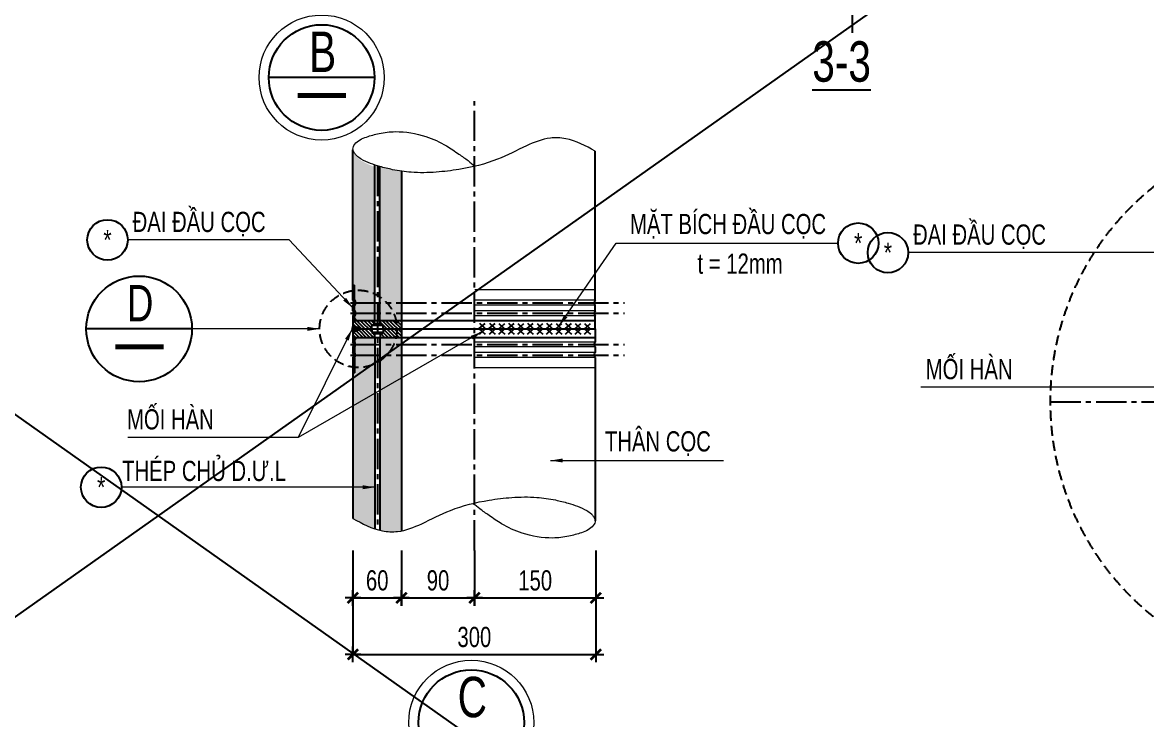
# Model space of a CAD drawing. Header units: millimetres. Extents: x -121190 to 167528, y -50070 to 22631.
# Drawn here: x -62229 to -48334, y -6849 to 1771 of the extents above; entities that cross this region are included whole.
import ezdxf
from ezdxf.enums import TextEntityAlignment as Align

# ---------------------------------------------------------------- set-up
doc = ezdxf.new("R2010")
doc.units = ezdxf.units.MM
doc.header["$MEASUREMENT"] = 0
doc.linetypes.add('CENTER2', pattern=[1.125, 0.75, -0.125, 0.125, -0.125])
doc.linetypes.add('HIDDEN', pattern=[0.375, 0.25, -0.125])
doc.layers.get('DEFPOINTS').update_dxf_attribs({"color": 87})
for name, color, linetype in [('02.DIM', 8, 'Continuous'), ('04.HIDDEN', 8, 'HIDDEN'), ('06.TEXT', 2, 'Continuous'), ('10.HATCH', 9, 'Continuous'), ('14.STEELNUM', 254, 'Continuous'), ('CDC.01.AXIS', 160, 'CENTER2')]:
    doc.layers.add(name, color=color, linetype=linetype)
doc.layers.add('CDC_03.BORDER', color=3, linetype='Continuous', lineweight=25)
doc.layers.add('CDC_11.NOTE', color=8, linetype='Continuous', lineweight=18)
doc.styles.add('ARIAL', font='arial.ttf', dxfattribs={"width": 0.6})
doc.styles.add('SMTEXT', font='3t-unicode.shx', dxfattribs={"width": 0.75})
doc.styles.get("Standard").update_dxf_attribs({"font": 'txt_____.ttf'})
doc.dimstyles.new('DIM 1-100', dxfattribs={"dimscale": 100, "dimtxt": 4, "dimasz": 1.5, "dimexe": 1, "dimexo": 0, "dimgap": 1, "dimtad": 1, "dimdec": 0, "dimdsep": 46, "dimtxsty": 'Standard', "dimblk": 'ARCHTICK', "dimcen": 0, "dimdle": 1, "dimclrd": 256, "dimclre": 256, "dimclrt": 7, "dimazin": 2, "dimtp": 0.1, "dimtm": 0.1, "dimtfac": 0.71, "dimtdec": 0, "dimtofl": 0, "dimtmove": 2, "dimatfit": 3, "dimfxl": 1, "dimtolj": 1, "dimlwd": -1, "dimlwe": -1, "dimarcsym": 0})
doc.dimstyles.new('X10', dxfattribs={"dimtxt": 250, "dimasz": 0.8, "dimexe": 0, "dimexo": 0, "dimgap": 90, "dimtad": 1, "dimdec": 0, "dimlfac": 0.1, "dimzin": 13, "dimdsep": 46, "dimtxsty": 'SMTEXT', "dimblk1": 'CHEO', "dimblk2": 'CHEO', "dimsah": 1, "dimcen": 0, "dimclrd": 256, "dimclre": 256, "dimclrt": 2, "dimadec": 0, "dimazin": 0, "dimtfac": 1, "dimtdec": 0, "dimtix": 1, "dimtmove": 2, "dimatfit": 3, "dimldrblk": 'CHEO', "dimfxl": 1, "dimtolj": 1, "dimtzin": 13, "dimarcsym": 0})
pattern_1 = [(135, (-204724.03, -18610.13), (-41.253052, -41.253052), []), (135, (-204724.03, -18596.38), (-41.253052, -41.253052), []), (135, (-204724.03, -18582.63), (-41.253052, -41.253052), []), (135, (-204724.03, -18568.88), (-41.253052, -41.253052), [])]

# ---------------------------------------------------------------- blocks, each defined once
blk = doc.blocks.new('CHEO')
at = {"layer": '02.DIM'}
for points in [[(-121, 0), (121, 0)], [(0, 121), (0, -121)]]:
    blk.add_lwpolyline(points, dxfattribs=at)
at = {"layer": '02.DIM', "const_width": 40}
blk.add_lwpolyline([(80, 80), (-80, -81)], dxfattribs=at)
blk = doc.blocks.new('*D156')
at = {"layer": '02.DIM', "lineweight": -2, "transparency": 16777216}
for p, q in [((-58145, -4757), (-58145, -5345)), ((-57544, -4757), (-57544, -5345)), ((-58144, -5345), (-57545, -5345))]:
    blk.add_line(p, q, dxfattribs=at)
at = {"layer": 'DEFPOINTS', "color": 0, "transparency": 16777216}
for p in [(-58145, -4757), (-57544, -4757), (-57544, -5345)]:
    blk.add_point(p, dxfattribs=at)
at = {"layer": '02.DIM', "lineweight": -2, "transparency": 16777216, "xscale": 0.8, "yscale": 0.8, "zscale": 0.8, "rotation": 180}
blk.add_blockref('CHEO', (-58145, -5345), dxfattribs=at)
at = {"layer": '02.DIM', "lineweight": -2, "transparency": 16777216, "xscale": 0.8, "yscale": 0.8, "zscale": 0.8}
blk.add_blockref('CHEO', (-57544, -5345), dxfattribs=at)
at = {"layer": '02.DIM', "color": 2, "transparency": 16777216, "insert": (-57844, -5130), "char_height": 250, "attachment_point": 5, "style": 'SMTEXT'}
blk.add_mtext('\\A1;60', dxfattribs=at)
blk = doc.blocks.new('*D157')
at = {"layer": '02.DIM', "lineweight": -2, "transparency": 16777216}
for p, q in [((-57544, -4757), (-57544, -5345)), ((-56641, -4757), (-56641, -5345)), ((-57543, -5345), (-56642, -5345))]:
    blk.add_line(p, q, dxfattribs=at)
at = {"layer": 'DEFPOINTS', "color": 0, "transparency": 16777216}
for p in [(-57544, -4757), (-56641, -4757), (-56641, -5345)]:
    blk.add_point(p, dxfattribs=at)
at = {"layer": '02.DIM', "lineweight": -2, "transparency": 16777216, "xscale": 0.8, "yscale": 0.8, "zscale": 0.8, "rotation": 180}
blk.add_blockref('CHEO', (-57544, -5345), dxfattribs=at)
at = {"layer": '02.DIM', "lineweight": -2, "transparency": 16777216, "xscale": 0.8, "yscale": 0.8, "zscale": 0.8}
blk.add_blockref('CHEO', (-56641, -5345), dxfattribs=at)
at = {"layer": '02.DIM', "color": 2, "transparency": 16777216, "insert": (-57092, -5130), "char_height": 250, "attachment_point": 5, "style": 'SMTEXT'}
blk.add_mtext('\\A1;90', dxfattribs=at)
blk = doc.blocks.new('*D158')
at = {"layer": '02.DIM', "lineweight": -2, "transparency": 16777216}
for p, q in [((-56641, -4757), (-56641, -5345)), ((-55141, -4757), (-55141, -5345)), ((-56640, -5345), (-55142, -5345))]:
    blk.add_line(p, q, dxfattribs=at)
at = {"layer": 'DEFPOINTS', "color": 0, "transparency": 16777216}
for p in [(-56641, -4757), (-55141, -4757), (-55141, -5345)]:
    blk.add_point(p, dxfattribs=at)
at = {"layer": '02.DIM', "lineweight": -2, "transparency": 16777216, "xscale": 0.8, "yscale": 0.8, "zscale": 0.8, "rotation": 180}
blk.add_blockref('CHEO', (-56641, -5345), dxfattribs=at)
at = {"layer": '02.DIM', "lineweight": -2, "transparency": 16777216, "xscale": 0.8, "yscale": 0.8, "zscale": 0.8}
blk.add_blockref('CHEO', (-55141, -5345), dxfattribs=at)
at = {"layer": '02.DIM', "color": 2, "transparency": 16777216, "insert": (-55891, -5130), "char_height": 250, "attachment_point": 5, "style": 'SMTEXT'}
blk.add_mtext('\\A1;150', dxfattribs=at)
blk = doc.blocks.new('*D159')
at = {"layer": '02.DIM', "lineweight": -2, "transparency": 16777216}
for p, q in [((-58145, -4757), (-58145, -6045)), ((-55141, -4757), (-55141, -6045)), ((-58144, -6045), (-55142, -6045))]:
    blk.add_line(p, q, dxfattribs=at)
at = {"layer": 'DEFPOINTS', "color": 0, "transparency": 16777216}
for p in [(-58145, -4757), (-55141, -4757), (-55141, -6045)]:
    blk.add_point(p, dxfattribs=at)
at = {"layer": '02.DIM', "lineweight": -2, "transparency": 16777216, "xscale": 0.8, "yscale": 0.8, "zscale": 0.8, "rotation": 180}
blk.add_blockref('CHEO', (-58145, -6045), dxfattribs=at)
at = {"layer": '02.DIM', "lineweight": -2, "transparency": 16777216, "xscale": 0.8, "yscale": 0.8, "zscale": 0.8}
blk.add_blockref('CHEO', (-55141, -6045), dxfattribs=at)
at = {"layer": '02.DIM', "color": 2, "transparency": 16777216, "insert": (-56643, -5830), "char_height": 250, "attachment_point": 5, "style": 'SMTEXT'}
blk.add_mtext('\\A1;300', dxfattribs=at)
blk = doc.blocks.new('_ArchTick')
at = {"color": 0, "linetype": 'ByBlock', "const_width": 0.15}
blk.add_lwpolyline([(-0.5, -0.5), (0.5, 0.5)], dxfattribs=at)

msp = doc.modelspace()

# ---------------------------------------------------------------- hatches: boundary and pattern name
at = {"layer": '10.HATCH'}
h = msp.add_hatch(dxfattribs=at)
h.set_pattern_fill('AR-CONC', color=256, angle=90, style=0)
h.set_pattern_definition([(140, (-373285.74, -218825.25), (15.939086, 182.18467), [19.05, -209.55]), (85, (-373285.74, -218825.25), (-191.05664, -35.24283), [15.24, -167.64]), (190.451, (-373284.41, -218810.07), (-175.11669, 146.9425), [16.19, -178.09]), (136.1842, (-373336.54, -218825.25), (42.04233, 271.07904), [28.575, -314.325]), (186.6356, (-373333.04, -218802.66), (-247.42556, 237.40423), [24.285, -267.135]), (81.184, (-373336.54, -218825.25), (-247.42512, 237.4046), [22.86, -251.46]), (111, (-373323.84, -218799.85), (102.26552, 151.61488), [19.05, -209.55]), (56, (-373323.84, -218799.85), (-184.18797, 61.80203), [15.24, -167.64]), (161.4514, (-373315.32, -218787.22), (-81.92286, 213.41649), [16.19, -178.09]), (127.5, (-373285.74, -218825.25), (-84.555039, 3.088603), [0, -165.608, 0, -170.18, 0, -168.275]), (97.5, (-373285.74, -218825.25), (-100.180575, 66.819663), [0, -97.028, 0, -161.798, 0, -64.135]), (57.5, (-373285.74, -218881.89), (5.728744, 135.590595), [0, -63.5, 0, -198.12, 0, -262.89]), (47.5, (-373285.74, -218907.29), (-25.42649, 148.12918), [0, -82.55, 0, -131.572, 0, -186.69])])
edge = h.paths.add_edge_path()
edge.add_line((-57871.8, -2342.2), (-58114.8, -2342.2))
edge.add_ellipse((-58163.4, -2342.5), major_axis=(0, -56.2), ratio=0.8645533, start_angle=50.28486, end_angle=90.38984, ccw=False)
edge.add_line((-58126, -2378.5), (-58126, -2560.1))
edge.add_line((-58126, -2560.1), (-58144.5, -2560.1))
edge.add_line((-58144.5, -2560.1), (-58144.5, -4363.6))
edge.add_spline(control_points=[(-58144.5, -4363.6), (-58054.9, -4412), (-57965.2, -4460.4), (-57871.8, -4496.3)], knot_values=[0, 0, 0, 0, 34.3860583, 34.3860583, 34.3860583, 34.3860583], degree=3, periodic=0)
edge.add_line((-57871.8, -4496.3), (-57871.8, -2342.2))
edge = h.paths.add_edge_path()
edge.add_line((-57871.8, -2210.9), (-57871.8, -2123.4))
edge.add_line((-57871.8, -2123.4), (-58101.1, -2123.4))
edge.add_line((-58101.1, -2123.4), (-58126, -2154.1))
edge.add_line((-58126, -2154.1), (-58126, -2175))
edge.add_ellipse((-58163.4, -2210.9), major_axis=(0, -56.2), ratio=0.8645533, start_angle=90, end_angle=129.71514, ccw=False)
edge.add_line((-58114.8, -2210.9), (-57871.8, -2210.9))
edge = h.paths.add_edge_path()
edge.add_line((-57871.8, -2342.2), (-57871.8, -2210.9))
edge.add_line((-57871.8, -2210.9), (-58114.8, -2210.9))
edge.add_ellipse((-58163.4, -2210.9), major_axis=(0, -56.2), ratio=0.8645533, start_angle=50.28486, end_angle=90, ccw=False)
edge.add_line((-58126, -2246.8), (-58126, -2306.6))
edge.add_ellipse((-58163.4, -2342.5), major_axis=(0, -56.2), ratio=0.8645533, start_angle=90.38984, end_angle=129.71514, ccw=False)
edge.add_line((-58114.8, -2342.2), (-57871.8, -2342.2))
edge = h.paths.add_edge_path()
edge.add_line((-57871.8, -1825.9), (-57871.8, -1694.7))
edge.add_line((-57871.8, -1694.7), (-58114.8, -1694.7))
edge.add_ellipse((-58163.4, -1694.3), major_axis=(0, 56.2), ratio=0.8645533, start_angle=230.28486, end_angle=269.61016, ccw=False)
edge.add_line((-58126, -1730.2), (-58126, -1790))
edge.add_ellipse((-58163.4, -1825.9), major_axis=(0, 56.2), ratio=0.8645533, start_angle=270, end_angle=309.71514, ccw=False)
edge.add_line((-58114.8, -1825.9), (-57871.8, -1825.9))
edge = h.paths.add_edge_path()
edge.add_line((-57871.8, -1913.4), (-57871.8, -1825.9))
edge.add_line((-57871.8, -1825.9), (-58114.8, -1825.9))
edge.add_ellipse((-58163.4, -1825.9), major_axis=(0, 56.2), ratio=0.8645533, start_angle=230.28486, end_angle=270, ccw=False)
edge.add_line((-58126, -1861.8), (-58126, -1882.7))
edge.add_line((-58126, -1882.7), (-58101.1, -1913.4))
edge.add_line((-58101.1, -1913.4), (-57871.8, -1913.4))
edge = h.paths.add_edge_path()
edge.add_spline(control_points=[(-57871.5, -16), (-57877.8, -13.8), (-57930, 5.2), (-58006.1, 38.3), (-58082.5, 90.2), (-58120.6, 134.3), (-58138.2, 168.1), (-58143.6, 190), (-58144.2, 197)], knot_values=[383.3296286, 383.3296286, 383.3296286, 383.3296286, 385.6317726, 402.351192, 411.6934373, 416.9768243, 422.1869496, 424.6113922, 424.6113922, 424.6113922, 424.6113922], degree=3, periodic=0)
edge.add_line((-58144.2, 182.6), (-58144.5, -1476.7))
edge.add_line((-58144.5, -1476.7), (-58126, -1476.7))
edge.add_line((-58126, -1476.7), (-58126, -1658.3))
edge.add_ellipse((-58163.4, -1694.3), major_axis=(0, 56.2), ratio=0.8645533, start_angle=269.61016, end_angle=309.71514, ccw=False)
edge.add_line((-58114.8, -1694.7), (-57871.8, -1694.7))
edge.add_line((-57871.8, -1694.7), (-57871.5, -16))
h = msp.add_hatch(dxfattribs=at)
h.set_pattern_fill('AR-CONC', color=256, scale=25, angle=90, style=0)
h.set_pattern_definition([(140, (-4107.76, -200493.8), (15.68803, 179.31505), [18.75, -206.25]), (85, (-4107.76, -200493.8), (-188.04803, -34.68783), [15, -165]), (190.4514, (-4106.45, -200478.85), (-172.35989, 144.62735), [15.93505, -175.28553]), (136.1842, (-4157.76, -200493.8), (41.37975, 266.81026), [28.125, -309.375]), (186.6356, (-4154.3, -200471.56), (-243.52947, 233.66568), [23.90257, -262.92825]), (81.1842, (-4157.76, -200493.8), (-243.52965, 233.6655), [22.5, -247.5]), (111, (-4145.26, -200468.8), (100.65472, 149.22676), [18.75, -206.25]), (56, (-4145.26, -200468.8), (-181.28751, 60.82883), [15, -165]), (161.4514, (-4136.87, -200456.36), (-80.63262, 210.05566), [15.93505, -175.28553]), (127.5, (-4107.755, -200493.8), (-83.223463, 3.039964), [0, -163, 0, -167.5, 0, -165.625]), (97.5, (-4107.755, -200493.8), (-98.602928, 65.767384), [0, -95.5, 0, -159.25, 0, -63.125]), (57.5, (-4107.755, -200549.55), (5.638718, 133.45561), [0, -62.5, 0, -195, 0, -258.75]), (47.5, (-4107.76, -200574.55), (-25.026246, 145.79654), [0, -81.25, 0, -129.5, 0, -183.75])])
edge = h.paths.add_edge_path()
edge.add_spline(control_points=[(-57543.4, -69.2), (-57580.4, -63.8), (-57669.9, -47.7), (-57758, -25.4), (-57809.4, -10.6)], knot_values=[2911.6163589, 2911.6163589, 2911.6163589, 2911.6163589, 3042.3242671, 3229.5093186, 3229.5093186, 3229.5093186, 3229.5093186], degree=3, periodic=0)
edge.add_line((-57809.4, -10.6), (-57809.6, -1622.3))
edge.add_arc((-58077.6, -2018.4), 478.2, 402.60639, 415.92486, ccw=False)
edge.add_line((-57725.6, -1694.7), (-57543.5, -1694.7))
edge.add_line((-57543.5, -1694.7), (-57543.4, -69.2))
h.paths.add_polyline_path([(-57809.6, -1622.3), (-57809.7, -1694.7), (-57725.6, -1694.7, 0.0581783)])
h.paths.add_polyline_path([(-57809.7, -1694.7), (-57809.7, -1825.9), (-57639.8, -1825.9, 0.0825262), (-57725.6, -1694.7)])
h.paths.add_polyline_path([(-57725.6, -1694.7, -0.0825262), (-57639.8, -1825.9), (-57543.5, -1825.9), (-57543.5, -1694.7)])
h.paths.add_polyline_path([(-57639.8, -1825.9, -0.0482639), (-57611, -1913.4), (-57543.6, -1913.4), (-57543.5, -1825.9)])
h.paths.add_polyline_path([(-57809.7, -1825.9), (-57809.7, -1913.4), (-57611, -1913.4, 0.0482639), (-57639.8, -1825.9)])
h.paths.add_polyline_path([(-57809.7, -2123.4), (-57809.7, -2210.9), (-57639.8, -2210.9, 0.0482639), (-57611, -2123.4)])
h.paths.add_polyline_path([(-57809.7, -2210.9), (-57809.7, -2342.2), (-57725.6, -2342.2, 0.0825262), (-57639.8, -2210.9)])
h.paths.add_polyline_path([(-57639.8, -2210.9, -0.0825262), (-57725.6, -2342.2), (-57543.6, -2342.2), (-57543.6, -2210.9)])
h.paths.add_polyline_path([(-57611, -2123.4, -0.0482639), (-57639.8, -2210.9), (-57543.6, -2210.9), (-57543.6, -2123.4)])
edge = h.paths.add_edge_path()
edge.add_arc((-58077.6, -2018.4), 478.2, 304.06782, 317.39361, ccw=False)
edge.add_line((-57809.7, -2414.6), (-57809.7, -4509.4))
edge.add_spline(control_points=[(-57809.7, -4509.4), (-57800, -4511.7), (-57728.7, -4527.3), (-57637.5, -4531.7), (-57559.5, -4519.4), (-57543.7, -4516.3)], knot_values=[425.4373183, 425.4373183, 425.4373183, 425.4373183, 460.5678982, 681.4201067, 737.661581, 737.661581, 737.661581, 737.661581], degree=3, periodic=0)
edge.add_line((-57543.7, -4516.3), (-57543.6, -2342.2))
edge.add_line((-57543.6, -2342.2), (-57725.6, -2342.2))
h.paths.add_polyline_path([(-57809.7, -2342.2), (-57809.7, -2414.6, 0.0582103), (-57725.6, -2342.2)], flags=16)
at = {"layer": '10.HATCH', "ltscale": 2}
h = msp.add_hatch(dxfattribs=at)
h.set_pattern_fill('ANSI34', color=256, scale=3.0625, angle=90, style=0)
h.set_pattern_definition(pattern_1)
edge = h.paths.add_edge_path()
edge.add_ellipse((-58157.1, -1825.9), major_axis=(0, 36.4), ratio=0.6543254, start_angle=211.93484, end_angle=328.06516)
edge.add_line((-58144.5, -1795), (-58144.5, -1725.2))
edge.add_ellipse((-58170.7, -1694.3), major_axis=(0, -43.3), ratio=0.8645533, start_angle=44.427, end_angle=135.573)
edge.add_line((-58144.5, -1663.4), (-58144.5, -1476.7))
edge.add_line((-58144.5, -1476.7), (-58126, -1476.7))
edge.add_line((-58126, -1476.7), (-58126, -1658.3))
edge.add_ellipse((-58163.4, -1694.3), major_axis=(0, 56.2), ratio=0.8645533, start_angle=230.28486, end_angle=309.71514, ccw=False)
edge.add_line((-58126, -1730.2), (-58126, -1790))
edge.add_ellipse((-58148, -1825.9), major_axis=(0, 48), ratio=0.6932864, start_angle=221.50863, end_angle=318.49137, ccw=False)
edge.add_line((-58126, -1861.8), (-58126, -1928.4))
edge.add_line((-58126, -1928.4), (-58144.7, -1928.3))
edge.add_line((-58144.7, -1928.3), (-58144.5, -1856.8))
at = {"layer": '10.HATCH'}
h = msp.add_hatch(dxfattribs=at)
h.set_pattern_fill('ANSI31', color=256, scale=10, angle=90, style=0)
h.set_pattern_definition([(135, (-370145.54, -255353.267), (-22.4506403, -22.4506403), [])])
h.paths.add_polyline_path([(-58126, -1913.4), (-58126, -1914.2), (-58126, -1928.4), (-58144.5, -1928.3), (-58144.5, -1979.1), (-58057, -2005.3), (-58057, -2018.4), (-57910.3, -2018.4), (-57910.3, -1974.7), (-57875.3, -1957.2), (-57871.8, -1913.4)])
h.paths.add_polyline_path([(-58057, -2018.4), (-58057, -2031.5), (-58144.5, -2057.8), (-58144.5, -2108.5), (-58126, -2108.4), (-58126, -2122.6), (-58126, -2123.4), (-57875.3, -2123.4), (-57875.3, -2079.7), (-57910.3, -2062.2), (-57910.3, -2018.4)])
h.paths.add_polyline_path([(-57543.6, -2018.4), (-57543.6, -1913.4), (-57806.2, -1913.4), (-57806.2, -1957.2), (-57771.2, -1974.7), (-57771.2, -2018.4)])
h.paths.add_polyline_path([(-57543.6, -2123.4), (-57543.6, -2018.4), (-57771.2, -2018.4), (-57771.2, -2062.2), (-57806.2, -2079.7), (-57806.2, -2123.4)])
h = msp.add_hatch(color=256, dxfattribs=at)
h.paths.add_polyline_path([(-58126, -2123.4), (-58126, -2154.1), (-58101.1, -2123.4)])
h.paths.add_polyline_path([(-58126, -1882.7), (-58126, -1913.4), (-58101.1, -1913.4)])
h = msp.add_hatch(color=256, dxfattribs=at)
h.paths.add_polyline_path([(-58144.5, -1979.1, 0.1021735), (-58152.6, -2018.4), (-58057, -2018.4), (-58057, -2005.3)])
h.paths.add_polyline_path([(-58152.6, -2018.4, 0.1021735), (-58144.5, -2057.8), (-58057, -2031.5), (-58057, -2018.4)])
at = {"layer": '10.HATCH', "ltscale": 2}
h = msp.add_hatch(dxfattribs=at)
h.set_pattern_fill('ANSI34', color=256, scale=3.0625, angle=90, style=0)
h.set_pattern_definition(pattern_1)
edge = h.paths.add_edge_path()
edge.add_ellipse((-58157.1, -2210.9), major_axis=(0, -36.4), ratio=0.6543254, start_angle=31.93484, end_angle=148.06516, ccw=False)
edge.add_line((-58144.5, -2241.8), (-58144.5, -2311.7))
edge.add_ellipse((-58170.7, -2342.5), major_axis=(0, 43.3), ratio=0.8645533, start_angle=224.427, end_angle=315.573, ccw=False)
edge.add_line((-58144.5, -2373.4), (-58144.5, -2560.1))
edge.add_line((-58144.5, -2560.1), (-58126, -2560.1))
edge.add_line((-58126, -2560.1), (-58126, -2378.5))
edge.add_ellipse((-58163.4, -2342.5), major_axis=(0, -56.2), ratio=0.8645533, start_angle=50.28486, end_angle=129.71514)
edge.add_line((-58126, -2306.6), (-58126, -2246.8))
edge.add_ellipse((-58148, -2210.9), major_axis=(0, -48), ratio=0.6932864, start_angle=41.50863, end_angle=138.49137)
edge.add_line((-58126, -2175), (-58126, -2108.4))
edge.add_line((-58126, -2108.4), (-58144.7, -2108.5))
edge.add_line((-58144.7, -2108.5), (-58144.5, -2180))

# ---------------------------------------------------------------- linework, layer by layer
at = {"layer": '04.HIDDEN', "ltscale": 500}
for centre, radius in [((-46104.7, -2920.5), 3416), ((-58077.6, -2018.4), 478.2)]:
    msp.add_circle(centre, radius, dxfattribs=at)
at = {"layer": '06.TEXT', "linetype": 'ByBlock'}
msp.add_line((-51971.7, 2442.8), (-51971.7, 1644.6), dxfattribs=at)
at = {"layer": '10.HATCH'}
for p, q in [((-56582.2, -2014.8), (-56508.2, -1949.9)), ((-56582.2, -2019.3), (-56508.2, -2084.2)), ((-56580, -1949.1), (-56510.4, -2015.5)), ((-56580, -2084.9), (-56510.4, -2018.5)), ((-56458.8, -2014.8), (-56384.8, -1949.9)), ((-56458.8, -2019.3), (-56384.8, -2084.2)), ((-56456.6, -1949.1), (-56387, -2015.5)), ((-56456.6, -2084.9), (-56387, -2018.5)), ((-56341.2, -2017.3), (-56267.2, -1952.3)), ((-56341.2, -2019.3), (-56267.2, -2084.2)), ((-56339, -1951.6), (-56269.4, -2018)), ((-56339, -2084.9), (-56269.4, -2018.5)), ((-56223.5, -2014.8), (-56149.6, -1949.9)), ((-56223.5, -2019.3), (-56149.6, -2084.2)), ((-56221.4, -1949.1), (-56151.8, -2015.5)), ((-56221.4, -2084.9), (-56151.8, -2018.5)), ((-56105.9, -2017.3), (-56032, -1952.3)), ((-56105.9, -2019.3), (-56032, -2084.2)), ((-56103.8, -1951.6), (-56034.1, -2018)), ((-56103.8, -2084.9), (-56034.1, -2018.5)), ((-55988.3, -2014.8), (-55914.4, -1949.9)), ((-55988.3, -2019.3), (-55914.4, -2084.2)), ((-55986.1, -1949.1), (-55916.5, -2015.5)), ((-55986.1, -2084.9), (-55916.5, -2018.5)), ((-55870.7, -2017.3), (-55796.8, -1952.3)), ((-55870.7, -2019.3), (-55796.8, -2084.2)), ((-55868.5, -1951.6), (-55798.9, -2018)), ((-55868.5, -2084.9), (-55798.9, -2018.5)), ((-55753.1, -2014.8), (-55679.1, -1949.9)), ((-55753.1, -2019.3), (-55679.1, -2084.2)), ((-55750.9, -1949.1), (-55681.3, -2015.5)), ((-55750.9, -2084.9), (-55681.3, -2018.5)), ((-55635.5, -2017.3), (-55561.5, -1952.3)), ((-55635.5, -2019.3), (-55561.5, -2084.2)), ((-55633.3, -1951.6), (-55563.7, -2018)), ((-55633.3, -2084.9), (-55563.7, -2018.5)), ((-55517.9, -2014.8), (-55443.9, -1949.9)), ((-55517.9, -2019.3), (-55443.9, -2084.2)), ((-55515.7, -1949.1), (-55446.1, -2015.5)), ((-55515.7, -2084.9), (-55446.1, -2018.5)), ((-55400.3, -2017.3), (-55326.3, -1952.3)), ((-55400.3, -2019.3), (-55326.3, -2084.2)), ((-55398.1, -1951.6), (-55328.5, -2018)), ((-55398.1, -2084.9), (-55328.5, -2018.5)), ((-55282.6, -2017.3), (-55208.7, -1952.3)), ((-55282.6, -2019.3), (-55208.7, -2084.2)), ((-55280.5, -1951.6), (-55210.9, -2018)), ((-55280.5, -2084.9), (-55210.9, -2018.5))]:
    msp.add_line(p, q, dxfattribs=at)
at = {"layer": '14.STEELNUM', "linetype": 'ByBlock'}
for centre in [(-61178, -918.6), (-51897.8, -958.3), (-51530.9, -1075.4), (-61255.7, -3976.6)]:
    msp.add_circle(centre, 250, dxfattribs=at)
at = {"layer": 'CDC.01.AXIS', "ltscale": 500}
for p, q in [((-56641.2, -4757.4), (-56641.2, 797)), ((-57840.4, -1.4), (-57840.8, -4501.2)), ((-58172.9, -1694.7), (-54786.5, -1694.7)), ((-58172.9, -1825.9), (-54786.5, -1825.9)), ((-58172.9, -2210.9), (-54786.5, -2210.9)), ((-58172.9, -2342.2), (-54786.5, -2342.2)), ((-49520.7, -2920.5), (-42513.2, -2920.5))]:
    msp.add_line(p, q, dxfattribs=at)
at = {"layer": 'CDC_03.BORDER'}
for p, q in [((-57877.7, 1089.8), (-59184.3, 1089.8)), ((-60133.8, -2018.4), (-61440.3, -2018.4))]:
    msp.add_line(p, q, dxfattribs=at)
at = {"layer": 'CDC_03.BORDER', "ltscale": 10}
for p, q in [((-58144.5, -1476.7), (-58144.2, 197)), ((-58144.2, 206.9), (-58144.2, 207)), ((-55150, -1663.7), (-55149.7, 181)), ((-57871.8, -1913.4), (-57871.5, 8.4)), ((-57809.7, -1913.4), (-57809.4, -10.6)), ((-57543.4, -69.2), (-57543.7, -4516.3)), ((-58144.5, -1476.7), (-58126, -1476.7)), ((-58144.5, -1663.4), (-58144.5, -1476.7)), ((-58126, -1658.3), (-58126, -1476.7)), ((-58144.5, -1795), (-58144.5, -1725.2)), ((-58126, -1790), (-58126, -1730.2)), ((-55150, -1795.7), (-55150, -1725.3)), ((-58144.5, -1856.8), (-58144.5, -1979.1)), ((-58126, -1928.4), (-58144.5, -1928.3)), ((-58126, -1914.2), (-58126, -1861.8)), ((-58126, -1882.7), (-58101.1, -1913.4)), ((-58126, -1913.4), (-55150, -1913.4)), ((-58126, -1928.4), (-58126, -1914.2)), ((-57875.3, -1957.2), (-57875.3, -1913.4)), ((-57806.2, -1957.2), (-57806.2, -1913.4)), ((-55150, -2018.4), (-55150, -1856.2)), ((-58144.5, -1979.1), (-58057, -2005.3)), ((-58057, -2031.5), (-58144.5, -2057.8)), ((-58144.5, -2057.8), (-58144.5, -2180)), ((-58057, -2005.3), (-58057, -2031.5)), ((-58057, -2018.4), (-55150, -2018.4)), ((-57910.3, -1974.7), (-57875.3, -1957.2)), ((-57910.3, -2018.4), (-57910.3, -1974.7)), ((-57771.2, -1974.7), (-57910.3, -1974.7)), ((-57910.3, -2018.4), (-57910.3, -2062.2)), ((-57771.2, -2062.2), (-57910.3, -2062.2)), ((-57910.3, -2062.2), (-57875.3, -2079.7)), ((-57806.2, -1957.2), (-57875.3, -1957.2)), ((-57875.3, -2079.7), (-57875.3, -2123.4)), ((-57806.2, -2079.7), (-57875.3, -2079.7)), ((-57806.2, -1957.2), (-57771.2, -1974.7)), ((-57806.2, -2079.7), (-57771.2, -2062.2)), ((-57806.2, -2079.7), (-57806.2, -2123.4)), ((-57771.2, -2018.4), (-57771.2, -1974.7)), ((-57771.2, -2018.4), (-57771.2, -2062.2)), ((-55150, -2018.4), (-55150, -2180.7)), ((-58126, -2108.4), (-58144.5, -2108.5)), ((-58126, -2108.4), (-58126, -2122.6)), ((-58126, -2122.6), (-58126, -2175)), ((-58126, -2123.4), (-55150, -2123.4)), ((-58126, -2154.1), (-58101.1, -2123.4)), ((-57871.8, -2123.4), (-57871.8, -4491.5)), ((-57809.7, -2123.4), (-57809.7, -4509.4)), ((-58144.5, -2241.8), (-58144.5, -2311.7)), ((-58126, -2246.8), (-58126, -2306.6)), ((-55150, -2241.2), (-55150, -2311.5)), ((-58144.5, -2373.4), (-58144.5, -2560.1)), ((-58126, -2378.5), (-58126, -2560.1)), ((-55150, -2373.1), (-55150, -4392.7)), ((-58144.5, -2560.1), (-58144.5, -4363.6)), ((-58144.5, -2560.1), (-58126, -2560.1))]:
    msp.add_line(p, q, dxfattribs=at)
at = {"layer": 'CDC_03.BORDER', "const_width": 61.7}
for points in [[(-58825.2, 868.4), (-58228.6, 868.4)], [(-61081.2, -2239.8), (-60484.6, -2239.8)]]:
    msp.add_lwpolyline(points, dxfattribs=at)
at = {"layer": 'CDC_03.BORDER', "ltscale": 10}
msp.add_lwpolyline([(-58144.5, -1979.1, 0.2065028), (-58144.5, -2057.8)], format="xyb", dxfattribs=at)
at = {"layer": 'CDC_03.BORDER'}
for centre in [(-58531, 1089.8), (-60787.1, -2018.4), (-56681.1, -6888.9)]:
    msp.add_circle(centre, 653.3, dxfattribs=at)
at = {"layer": 'CDC_03.BORDER', "ltscale": 10, "extrusion": (0, 0, -1)}
for centre, major_axis, start_param, end_param in [((-58170.7, -1694.3), (0, 43.3), 0.7753975, 2.3661952), ((-58163.4, -1694.3), (0, 56.2), 0.8776364, 2.2639562), ((-58170.7, -1825.9), (0, 43.3), 0.7753975, 2.3661952), ((-58163.4, -1825.9), (0, 56.2), 0.8776364, 2.2639562), ((-55123.3, -2210.9), (-0.1, -43.3), 0.7923174, 2.3414318), ((-55123.7, -2342.3), (-0.1, -43.3), 0.7753975, 2.3583517)]:
    msp.add_ellipse(centre, major_axis=major_axis, ratio=0.8645533, start_param=start_param, end_param=end_param, dxfattribs=at)
at = {"layer": 'CDC_03.BORDER', "ltscale": 10}
for centre, major_axis, start_param, end_param in [((-55123.7, -1694.5), (-0.1, 43.3), 0.7753975, 2.3583517), ((-55123.3, -1825.9), (-0.1, 43.3), 0.7923174, 2.3414318), ((-58170.7, -2210.9), (0, -43.3), 0.7753975, 2.3661952), ((-58163.4, -2210.9), (0, -56.2), 0.8776364, 2.2639562), ((-58170.7, -2342.5), (0, -43.3), 0.7753975, 2.3661952), ((-58163.4, -2342.5), (0, -56.2), 0.8776364, 2.2639562)]:
    msp.add_ellipse(centre, major_axis=major_axis, ratio=0.8645533, start_param=start_param, end_param=end_param, dxfattribs=at)
at = {"layer": 'CDC_11.NOTE', "ltscale": 10}
for p, q in [((-55150, -1537.2), (-56637.5, -1537.2)), ((-55150, -1663.7), (-56636.3, -1663.7)), ((-55150, -1795.7), (-56636.5, -1795.7)), ((-55150, -1725.3), (-56636.4, -1725.3)), ((-55150, -1856.2), (-56636.6, -1856.2)), ((-55150, -2180.7), (-56637.2, -2180.7)), ((-55150, -2311.5), (-56637.4, -2311.5)), ((-55150, -2241.2), (-56637.3, -2241.2)), ((-55150, -2373.1), (-56637.5, -2373.1)), ((-55150, -2499.7), (-56637.5, -2499.7))]:
    msp.add_line(p, q, dxfattribs=at)
at = {"layer": 'CDC_11.NOTE'}
for centre in [(-58531, 1089.8), (-56681.1, -6888.9)]:
    msp.add_circle(centre, 773.3, dxfattribs=at)
for points in [[(-55149.7, 181), (-55513.9, 332.9), (-55703, 340.8), (-55999.9, 244.8), (-56354.9, 80), (-56834, -47), (-57113.2, -79.9), (-57424.4, -82.3), (-57653.8, -49.5), (-57811.5, -10), (-57927.3, 28), (-58040.9, 80.9), (-58097.4, 122.4), (-58122.9, 152.6), (-58140.3, 187.6), (-58144.1, 205.4), (-58121.8, 264.1), (-57976.4, 354.3), (-57819.6, 397.7), (-57620.9, 420.7), (-57242, 359.2), (-56988.7, 246.3), (-56833.1, 142.1), (-56719.5, 62), (-56636.2, -7.2)], [(-58144.5, -4363.6), (-57780.4, -4515.8), (-57591.3, -4523.7), (-57294.3, -4427.9), (-56939.2, -4263.4), (-56460, -4136.6), (-56180.8, -4103.8), (-55869.6, -4101.6), (-55640.3, -4134.5), (-55482.6, -4174.2), (-55366.8, -4212.2), (-55253.2, -4265.2), (-55196.8, -4306.7), (-55171.2, -4336.9), (-55153.9, -4371.9), (-55150.1, -4389.7), (-55172.4, -4448.5), (-55317.9, -4538.6), (-55474.8, -4581.8), (-55673.4, -4604.8), (-56052.3, -4543), (-56305.5, -4430), (-56461, -4325.7), (-56574.6, -4245.5), (-56657.8, -4176.3)]]:
    msp.add_spline(points, degree=3, dxfattribs=at)
at = {"layer": 'DEFPOINTS', "color": 6}
for p, q in [((-93914.9, 19262.8), (-27188.8, -27922.1)), ((-93914.9, -27922.1), (-27188.8, 19262.8))]:
    msp.add_line(p, q, dxfattribs=at)

# ---------------------------------------------------------------- texts
at = {"layer": '06.TEXT', "linetype": 'ByBlock', "style": 'SMTEXT', "width": 0.75}
for s, p in [('B', (-58518, 1408)), ('%%U3-3', (-52103.4, 1288.6)), ('C', (-56668, -6570.8))]:
    msp.add_text(s, height=500, dxfattribs=at).set_placement(p, align=Align.MIDDLE)
at = {"layer": '06.TEXT', "style": 'SMTEXT', "width": 0.75}
for s, p in [('ĐAI ĐẦU CỌC', (-60867.5, -820.2)), ('MẶT BÍCH ĐẦU CỌC', (-54718.9, -846.7)), ('ĐAI ĐẦU CỌC', (-51220.3, -977)), (' t = 12mm', (-53954.1, -1336.4)), ('MỐI HÀN', (-51062.9, -2640.6)), ('MỐI HÀN', (-60936.4, -3262)), ('THÂN CỌC', (-55028.9, -3534.5)), ('THÉP CHỦ D.Ư.L', (-60997.1, -3899.8))]:
    msp.add_text(s, height=250, dxfattribs=at).set_placement(p)
msp.add_text('D', height=450, dxfattribs=at).set_placement((-60774, -1700.3), align=Align.MIDDLE)
at = {"layer": '14.STEELNUM', "linetype": 'ByBlock', "style": 'ARIAL', "width": 0.75}
for p in [(-61178, -918.6), (-51897.8, -958.3), (-51530.9, -1075.4), (-61255.7, -3976.6)]:
    msp.add_text('*', height=250, dxfattribs=at).set_placement(p, align=Align.MIDDLE)

# ---------------------------------------------------------------- dimensions: what is measured, and where the dimension line sits
at = {"layer": '02.DIM'}
for base, p1, p2, picture, middle in [((-57543.7, -5345.3), (-58144.5, -4757.4), (-57543.7, -4757.4), '*D156', (-57844.1, -5130.3)), ((-55141.2, -6045.3), (-58144.5, -4757.4), (-55141.2, -4757.4), '*D159', (-56642.9, -5830.3)), ((-56641.2, -5345.3), (-57543.7, -4757.4), (-56641.2, -4757.4), '*D157', (-57092.5, -5130.3)), ((-55141.2, -5345.3), (-56641.2, -4757.4), (-55141.2, -4757.4), '*D158', (-55891.2, -5130.3))]:
    dim = msp.add_linear_dim(base=base, p1=p1, p2=p2, angle=180, dimstyle='X10', dxfattribs=at)
    dim.commit()
    dim.dimension.update_dxf_attribs({"geometry": picture, "text_midpoint": middle})

# ---------------------------------------------------------------- leaders
at = {"layer": 'CDC_11.NOTE'}
for points in [[(-58144.5, -1760.1), (-58933.6, -918.6), (-60928, -918.6)], [(-55598.5, -1984.8), (-54891.9, -958.3), (-52147.8, -958.3)], [(-46729.7, -1075.4), (-51280.9, -1075.4)], [(-58152.6, -2018.4), (-58820.1, -3360.4), (-60928, -3360.4)], [(-56545.2, -2051.7), (-58820.1, -3360.4), (-60928, -3360.4)], [(-58555.8, -2018.4), (-60158.8, -2018.4)], [(-46787.8, -2739), (-51123.4, -2739)], [(-55702.5, -3646.2), (-53564.1, -3646.2)], [(-57871.8, -3976.6), (-61005.7, -3976.6)]]:
    msp.add_leader(points, dimstyle='DIM 1-100', dxfattribs=at)

doc.saveas('drawing.dxf')
